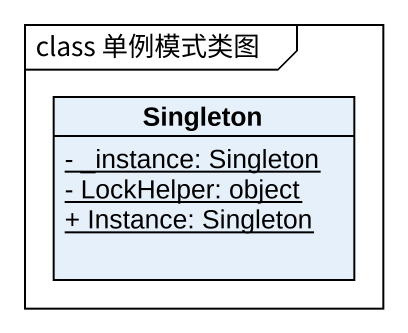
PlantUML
@startuml
mainframe class 单例模式类图
hide circle
hide empty members
skinparam classAttributeIconSize 0
class Singleton {
  {static} - _instance: Singleton
  {static} - LockHelper: object
  {static} + Instance: Singleton
}
@enduml
